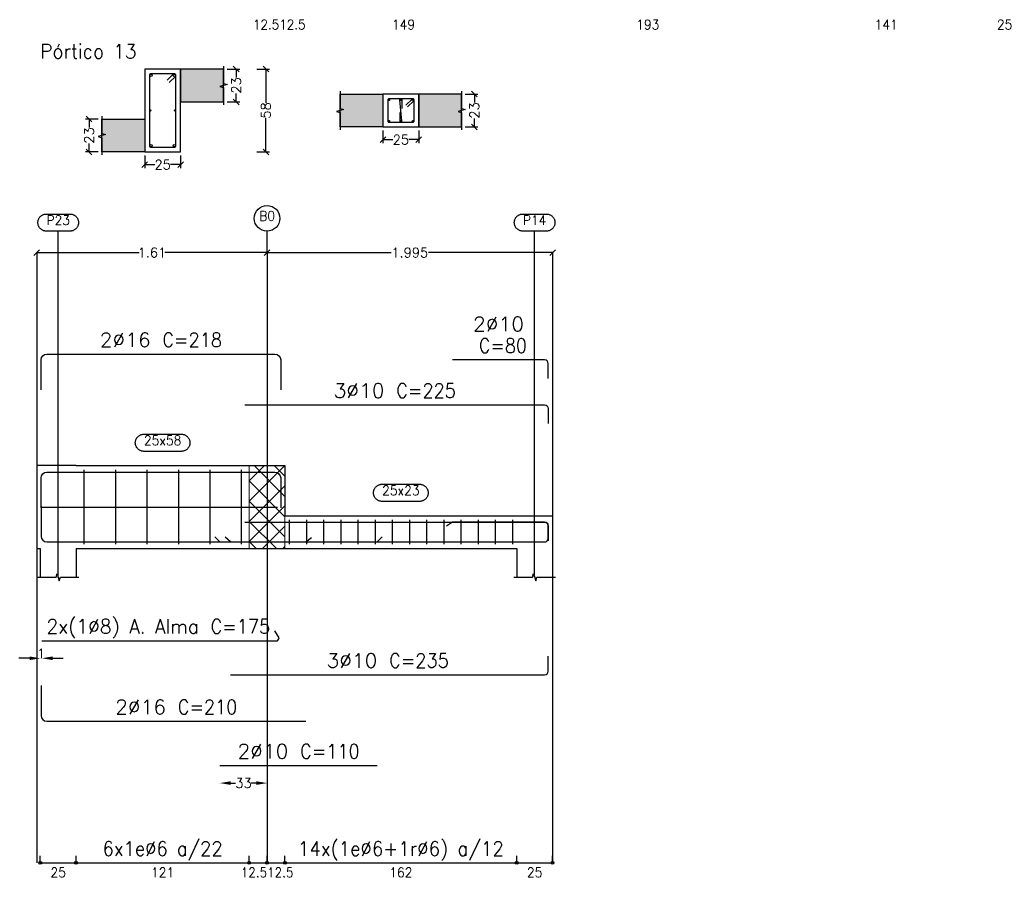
# Model space of a CAD drawing. Header units: millimetres. Extents: x 2071 to 2712, y 1262 to 1380.
# Drawn here: x 2506.96 to 2520.82, y 1295.57 to 1307.57 of the extents above; entities that cross this region are included whole.
import ezdxf
from ezdxf.enums import TextEntityAlignment as Align

# ---------------------------------------------------------------- set-up
doc = ezdxf.new("R2010")
doc.units = ezdxf.units.MM
doc.layers.add('.pormenores', color=8, linetype='Continuous')
for name, color, linetype, lineweight in [('POR_COT_COMPRIMENTO_PROJECTADO', 122, 'Continuous', 0), ('POR_COT_COT_ARM', 3, 'Continuous', 0), ('SEC_COTAS_SEC_DIM_VIGA', 122, 'Continuous', 0)]:
    doc.layers.add(name, color=color, linetype=linetype, lineweight=lineweight)
doc.styles.add('CYPETXT_0.2_romans', font='ROMANS__.TTF', dxfattribs={"height": 0.133333})
doc.styles.add('CYPETXT_romans', font='ROMANS__.TTF', dxfattribs={"height": 0.2})
doc.dimstyles.new('cype_arrow', dxfattribs={"dimtxt": 0.18, "dimasz": 0.15, "dimexe": 0.05, "dimexo": 0.05, "dimgap": 0, "dimtad": 0, "dimdec": 4, "dimzin": 0, "dimdsep": 46, "dimtxsty": 'CYPETXT_0.2_romans', "dimcen": 0.09, "dimadec": 0, "dimazin": 0, "dimtfac": 1, "dimtdec": 4, "dimtofl": 0, "dimtmove": 2, "dimatfit": 3, "dimfxl": 1, "dimtolj": 1, "dimtzin": 0, "dimarcsym": 0})
doc.dimstyles.new('cype_oblique', dxfattribs={"dimtxt": 0.18, "dimasz": 0.18, "dimexe": 0.05, "dimexo": 0.05, "dimgap": 0, "dimtad": 0, "dimdec": 4, "dimzin": 0, "dimdsep": 46, "dimtxsty": 'CYPETXT_0.2_romans', "dimblk": 'OBLIQUE', "dimtsz": 0.04, "dimcen": 0.09, "dimadec": 0, "dimazin": 0, "dimtfac": 1, "dimtdec": 4, "dimtofl": 0, "dimtmove": 2, "dimatfit": 3, "dimfxl": 1, "dimtolj": 1, "dimtzin": 0, "dimarcsym": 0})

# ---------------------------------------------------------------- blocks, each defined once
blk = doc.blocks.new('*D184')
at = {"layer": 'Defpoints', "color": 0, "transparency": 16777216}
for p in [(2508.708, 1305.718), (2509.208, 1305.718), (2509.208, 1305.54)]:
    blk.add_point(p, dxfattribs=at)
at = {"layer": 'SEC_COTAS_SEC_DIM_VIGA', "color": 0, "lineweight": -2, "transparency": 16777216}
for p, q in [((2508.708, 1305.668), (2508.708, 1305.49)), ((2509.208, 1305.668), (2509.208, 1305.49)), ((2508.748, 1305.58), (2508.668, 1305.5)), ((2508.708, 1305.54), (2508.847, 1305.54)), ((2509.208, 1305.54), (2509.068, 1305.54)), ((2509.168, 1305.5), (2509.248, 1305.58))]:
    blk.add_line(p, q, dxfattribs=at)
at = {"layer": 'SEC_COTAS_SEC_DIM_VIGA', "color": 0, "transparency": 16777216, "insert": (2508.958, 1305.54), "char_height": 0.1333, "attachment_point": 5, "style": 'CYPETXT_0.2_romans'}
blk.add_mtext('\\A1;25', dxfattribs=at)
blk = doc.blocks.new('_OBLIQUE')
at = {"color": 0, "linetype": 'ByBlock'}
blk.add_line((-0.5, -0.5), (0.5, 0.5), dxfattribs=at)
blk = doc.blocks.new('*D185')
at = {"layer": 'Defpoints', "color": 0, "transparency": 16777216}
for p in [(2507.93, 1306.178), (2508.108, 1306.178), (2508.108, 1305.718)]:
    blk.add_point(p, dxfattribs=at)
at = {"layer": 'SEC_COTAS_SEC_DIM_VIGA', "color": 0, "lineweight": -2, "transparency": 16777216}
for p, q in [((2508.058, 1306.178), (2507.88, 1306.178)), ((2507.97, 1306.138), (2507.89, 1306.218)), ((2507.93, 1306.178), (2507.93, 1306.058)), ((2507.89, 1305.758), (2507.97, 1305.678)), ((2507.93, 1305.718), (2507.93, 1305.837)), ((2508.058, 1305.718), (2507.88, 1305.718))]:
    blk.add_line(p, q, dxfattribs=at)
at = {"layer": 'SEC_COTAS_SEC_DIM_VIGA', "color": 0, "transparency": 16777216, "insert": (2507.93, 1305.948), "char_height": 0.1333, "attachment_point": 5, "rotation": 90, "style": 'CYPETXT_0.2_romans'}
blk.add_mtext('\\A1;23', dxfattribs=at)
blk = doc.blocks.new('*D186')
at = {"layer": 'Defpoints', "color": 0, "transparency": 16777216}
for p in [(2509.808, 1306.878), (2509.985, 1306.878), (2509.808, 1306.418)]:
    blk.add_point(p, dxfattribs=at)
at = {"layer": 'SEC_COTAS_SEC_DIM_VIGA', "color": 0, "lineweight": -2, "transparency": 16777216}
for p, q in [((2509.858, 1306.878), (2510.035, 1306.878)), ((2510.025, 1306.838), (2509.945, 1306.918)), ((2509.985, 1306.878), (2509.985, 1306.758)), ((2509.945, 1306.458), (2510.025, 1306.378)), ((2509.985, 1306.418), (2509.985, 1306.537)), ((2509.858, 1306.418), (2510.035, 1306.418))]:
    blk.add_line(p, q, dxfattribs=at)
at = {"layer": 'SEC_COTAS_SEC_DIM_VIGA', "color": 0, "transparency": 16777216, "insert": (2509.985, 1306.648), "char_height": 0.1333, "attachment_point": 5, "rotation": 90, "style": 'CYPETXT_0.2_romans'}
blk.add_mtext('\\A1;23', dxfattribs=at)
blk = doc.blocks.new('*D187')
at = {"layer": 'Defpoints', "color": 0, "transparency": 16777216}
for p in [(2510.224, 1306.878), (2510.401, 1306.878), (2510.224, 1305.718)]:
    blk.add_point(p, dxfattribs=at)
at = {"layer": 'SEC_COTAS_SEC_DIM_VIGA', "color": 0, "lineweight": -2, "transparency": 16777216}
for p, q in [((2510.274, 1306.878), (2510.451, 1306.878)), ((2510.441, 1306.838), (2510.361, 1306.918)), ((2510.401, 1306.878), (2510.401, 1306.407)), ((2510.401, 1305.718), (2510.401, 1306.188)), ((2510.361, 1305.758), (2510.441, 1305.678)), ((2510.274, 1305.718), (2510.451, 1305.718))]:
    blk.add_line(p, q, dxfattribs=at)
at = {"layer": 'SEC_COTAS_SEC_DIM_VIGA', "color": 0, "transparency": 16777216, "insert": (2510.401, 1306.298), "char_height": 0.1333, "attachment_point": 5, "rotation": 90, "style": 'CYPETXT_0.2_romans'}
blk.add_mtext('\\A1;58', dxfattribs=at)
blk = doc.blocks.new('*D188')
at = {"layer": 'Defpoints', "color": 0, "transparency": 16777216}
for p in [(2512.038, 1306.068), (2512.538, 1306.068), (2512.538, 1305.89)]:
    blk.add_point(p, dxfattribs=at)
at = {"layer": 'SEC_COTAS_SEC_DIM_VIGA', "color": 0, "lineweight": -2, "transparency": 16777216}
for p, q in [((2512.078, 1305.93), (2511.998, 1305.85)), ((2512.038, 1306.018), (2512.038, 1305.84)), ((2512.038, 1305.89), (2512.177, 1305.89)), ((2512.538, 1305.89), (2512.398, 1305.89)), ((2512.498, 1305.85), (2512.578, 1305.93)), ((2512.538, 1306.018), (2512.538, 1305.84))]:
    blk.add_line(p, q, dxfattribs=at)
at = {"layer": 'SEC_COTAS_SEC_DIM_VIGA', "color": 0, "transparency": 16777216, "insert": (2512.288, 1305.89), "char_height": 0.1333, "attachment_point": 5, "style": 'CYPETXT_0.2_romans'}
blk.add_mtext('\\A1;25', dxfattribs=at)
blk = doc.blocks.new('*D189')
at = {"layer": 'Defpoints', "color": 0, "transparency": 16777216}
for p in [(2513.138, 1306.528), (2513.315, 1306.528), (2513.138, 1306.068)]:
    blk.add_point(p, dxfattribs=at)
at = {"layer": 'SEC_COTAS_SEC_DIM_VIGA', "color": 0, "lineweight": -2, "transparency": 16777216}
for p, q in [((2513.188, 1306.528), (2513.365, 1306.528)), ((2513.355, 1306.488), (2513.275, 1306.568)), ((2513.315, 1306.528), (2513.315, 1306.408)), ((2513.315, 1306.068), (2513.315, 1306.187)), ((2513.188, 1306.068), (2513.365, 1306.068)), ((2513.275, 1306.108), (2513.355, 1306.028))]:
    blk.add_line(p, q, dxfattribs=at)
at = {"layer": 'SEC_COTAS_SEC_DIM_VIGA', "color": 0, "transparency": 16777216, "insert": (2513.315, 1306.298), "char_height": 0.1333, "attachment_point": 5, "rotation": 90, "style": 'CYPETXT_0.2_romans'}
blk.add_mtext('\\A1;23', dxfattribs=at)
blk = doc.blocks.new('*D190')
at = {"layer": 'Defpoints', "color": 0, "transparency": 16777216}
for p in [(2507.198, 1304.31), (2507.198, 1304.31), (2510.418, 1304.31)]:
    blk.add_point(p, dxfattribs=at)
at = {"layer": 'POR_COT_COMPRIMENTO_PROJECTADO', "color": 0, "lineweight": -2, "transparency": 16777216}
for p, q in [((2507.238, 1304.35), (2507.158, 1304.27)), ((2507.198, 1304.31), (2507.198, 1304.31)), ((2507.198, 1304.31), (2508.629, 1304.31)), ((2510.418, 1304.31), (2508.986, 1304.31)), ((2510.378, 1304.27), (2510.458, 1304.35)), ((2510.418, 1304.31), (2510.418, 1304.31))]:
    blk.add_line(p, q, dxfattribs=at)
at = {"layer": 'POR_COT_COMPRIMENTO_PROJECTADO', "color": 0, "transparency": 16777216, "insert": (2508.808, 1304.31), "char_height": 0.1333, "attachment_point": 5, "style": 'CYPETXT_0.2_romans'}
blk.add_mtext('\\A1;1.61', dxfattribs=at)
blk = doc.blocks.new('*D191')
at = {"layer": 'Defpoints', "color": 0, "transparency": 16777216}
for p in [(2510.418, 1304.31), (2510.418, 1304.31), (2514.408, 1304.31)]:
    blk.add_point(p, dxfattribs=at)
at = {"layer": 'POR_COT_COMPRIMENTO_PROJECTADO', "color": 0, "lineweight": -2, "transparency": 16777216}
for p, q in [((2510.458, 1304.35), (2510.378, 1304.27)), ((2510.418, 1304.31), (2510.418, 1304.31)), ((2510.418, 1304.31), (2512.151, 1304.31)), ((2514.408, 1304.31), (2512.674, 1304.31)), ((2514.368, 1304.27), (2514.448, 1304.35)), ((2514.408, 1304.31), (2514.408, 1304.31))]:
    blk.add_line(p, q, dxfattribs=at)
at = {"layer": 'POR_COT_COMPRIMENTO_PROJECTADO', "color": 0, "transparency": 16777216, "insert": (2512.413, 1304.31), "char_height": 0.1333, "attachment_point": 5, "style": 'CYPETXT_0.2_romans'}
blk.add_mtext('\\A1;1.995', dxfattribs=at)
blk = doc.blocks.new('*D192')
at = {"layer": 'Defpoints', "color": 0, "transparency": 16777216}
for p in [(2507.248, 1298.635), (2507.268, 1298.635), (2507.268, 1298.635)]:
    blk.add_point(p, dxfattribs=at)
at = {"layer": 'POR_COT_COT_ARM', "color": 0, "lineweight": -2, "transparency": 16777216}
for p, q in [((2507.098, 1298.635), (2506.948, 1298.635)), ((2507.248, 1298.635), (2507.248, 1298.635)), ((2507.268, 1298.635), (2507.268, 1298.635)), ((2507.418, 1298.635), (2507.568, 1298.635))]:
    blk.add_line(p, q, dxfattribs=at)
at = {"layer": 'POR_COT_COT_ARM', "color": 0, "transparency": 16777216}
for points in [[(2507.098, 1298.61), (2507.098, 1298.66), (2507.248, 1298.635)], [(2507.418, 1298.66), (2507.418, 1298.61), (2507.268, 1298.635)]]:
    blk.add_solid(points, dxfattribs=at)
at = {"layer": 'POR_COT_COT_ARM', "color": 0, "transparency": 16777216, "insert": (2507.258, 1298.701), "char_height": 0.1333, "attachment_point": 5, "style": 'CYPETXT_0.2_romans'}
blk.add_mtext('\\A1;1', dxfattribs=at)
blk = doc.blocks.new('*D193')
at = {"layer": 'Defpoints', "color": 0, "transparency": 16777216}
for p in [(2509.758, 1296.889), (2510.418, 1296.889), (2510.418, 1296.889)]:
    blk.add_point(p, dxfattribs=at)
at = {"layer": 'POR_COT_COT_ARM', "color": 0, "lineweight": -2, "transparency": 16777216}
for p, q in [((2509.758, 1296.889), (2509.758, 1296.889)), ((2509.908, 1296.889), (2509.978, 1296.889)), ((2510.268, 1296.889), (2510.197, 1296.889)), ((2510.418, 1296.889), (2510.418, 1296.889))]:
    blk.add_line(p, q, dxfattribs=at)
at = {"layer": 'POR_COT_COT_ARM', "color": 0, "transparency": 16777216}
for points in [[(2509.908, 1296.914), (2509.908, 1296.864), (2509.758, 1296.889)], [(2510.268, 1296.864), (2510.268, 1296.914), (2510.418, 1296.889)]]:
    blk.add_solid(points, dxfattribs=at)
at = {"layer": 'POR_COT_COT_ARM', "color": 0, "transparency": 16777216, "insert": (2510.088, 1296.889), "char_height": 0.1333, "attachment_point": 5, "style": 'CYPETXT_0.2_romans'}
blk.add_mtext('\\A1;33', dxfattribs=at)

msp = doc.modelspace()

# ---------------------------------------------------------------- hatches: boundary and pattern name
at = {"layer": '.pormenores', "true_color": 0xdad7d3}
for points in [[(2509.80753, 1306.87752), (2509.20753, 1306.87752), (2509.20753, 1306.41752), (2509.80753, 1306.41752)], [(2511.43753, 1306.52752), (2512.03753, 1306.52752), (2512.03753, 1306.06752), (2511.43753, 1306.06752)], [(2513.13753, 1306.52752), (2512.53753, 1306.52752), (2512.53753, 1306.06752), (2513.13753, 1306.06752)], [(2508.10753, 1306.17752), (2508.70753, 1306.17752), (2508.70753, 1305.71752), (2508.10753, 1305.71752)]]:
    msp.add_hatch(color=254, dxfattribs=at).paths.add_polyline_path(points, flags=0)

# ---------------------------------------------------------------- linework, layer by layer
at = {"layer": '.pormenores'}
for p, q in [((2507.49753, 1304.30962), (2507.49753, 1304.60962)), ((2510.41753, 1304.30962), (2510.41753, 1304.60962)), ((2514.15753, 1304.30962), (2514.15753, 1304.60962)), ((2507.19753, 1304.30962), (2507.19753, 1295.7726)), ((2507.49753, 1299.76963), (2507.49753, 1304.30962)), ((2510.41753, 1304.30962), (2510.41753, 1295.7726)), ((2514.15753, 1299.76963), (2514.15753, 1304.30962)), ((2514.40753, 1304.30962), (2514.40753, 1295.7726)), ((2507.74753, 1301.32963), (2510.16753, 1301.32963)), ((2510.16753, 1301.32963), (2510.16753, 1301.32963)), ((2507.85753, 1301.26963), (2507.85753, 1300.22963)), ((2508.29753, 1301.26963), (2508.29753, 1300.22963)), ((2508.73753, 1301.26963), (2508.73753, 1300.22963)), ((2509.17753, 1301.26963), (2509.17753, 1300.22963)), ((2509.61753, 1301.26963), (2509.61753, 1300.22963)), ((2510.05753, 1301.26963), (2510.05753, 1300.22963)), ((2510.66753, 1300.62963), (2513.90753, 1300.62963)), ((2510.66753, 1300.62963), (2510.66753, 1300.62963)), ((2510.72753, 1300.56963), (2510.72753, 1300.22963)), ((2510.96753, 1300.56963), (2510.96753, 1300.22963)), ((2511.20753, 1300.56963), (2511.20753, 1300.22963)), ((2511.44753, 1300.56963), (2511.44753, 1300.22963)), ((2511.68753, 1300.56963), (2511.68753, 1300.22963)), ((2511.92753, 1300.56963), (2511.92753, 1300.22963)), ((2512.16753, 1300.56963), (2512.16753, 1300.22963)), ((2512.40753, 1300.56963), (2512.40753, 1300.22963)), ((2512.64753, 1300.56963), (2512.64753, 1300.22963)), ((2512.88753, 1300.56963), (2512.88753, 1300.22963)), ((2513.00753, 1300.53763), (2512.92465, 1300.48168)), ((2513.12753, 1300.56963), (2513.12753, 1300.22963)), ((2513.36753, 1300.56963), (2513.36753, 1300.22963)), ((2513.60753, 1300.56963), (2513.60753, 1300.22963)), ((2513.84753, 1300.56963), (2513.84753, 1300.22963)), ((2509.75768, 1300.26163), (2509.68697, 1300.33234)), ((2509.90753, 1300.26163), (2509.83281, 1300.32808)), ((2510.95753, 1300.26163), (2511.03708, 1300.32223)), ((2511.95768, 1300.26163), (2512.02839, 1300.33234)), ((2507.24753, 1300.16963), (2507.24753, 1299.76963)), ((2507.74753, 1300.16963), (2510.16753, 1300.16963)), ((2507.74753, 1300.16963), (2507.74753, 1299.76963)), ((2510.16753, 1300.16963), (2510.16753, 1300.16963)), ((2510.66753, 1300.16963), (2513.90753, 1300.16963)), ((2510.66753, 1300.16963), (2510.66753, 1300.16963)), ((2513.90753, 1300.16963), (2513.90753, 1299.76963)), ((2514.40753, 1300.16963), (2514.40753, 1299.76963)), ((2507.24753, 1295.7726), (2507.24753, 1295.8726)), ((2507.74753, 1295.7726), (2507.74753, 1295.8726)), ((2510.16753, 1295.7726), (2510.16753, 1295.8726)), ((2510.41753, 1295.7726), (2510.41753, 1295.8726)), ((2510.66753, 1295.7726), (2510.66753, 1295.8726)), ((2513.90753, 1295.7726), (2513.90753, 1295.8726))]:
    msp.add_line(p, q, dxfattribs=at)
at = {"layer": '.pormenores', "lineweight": 0}
for p, q in [((2510.16753, 1300.83206), (2510.66509, 1301.32963)), ((2510.16753, 1301.11491), (2510.38225, 1301.32963)), ((2510.66753, 1300.89775), (2510.23566, 1301.32963)), ((2510.66753, 1301.18059), (2510.5185, 1301.32963)), ((2510.66753, 1300.61491), (2510.16753, 1301.11491)), ((2510.16753, 1300.54922), (2510.66753, 1301.04922)), ((2510.66753, 1300.33206), (2510.16753, 1300.83206)), ((2510.16753, 1300.26638), (2510.66753, 1300.76638)), ((2510.54713, 1300.16963), (2510.16753, 1300.54922)), ((2510.35362, 1300.16963), (2510.66753, 1300.48354)), ((2510.26429, 1300.16963), (2510.16753, 1300.26638)), ((2510.63646, 1300.16963), (2510.66753, 1300.20069))]:
    msp.add_line(p, q, dxfattribs=at)
at = {"layer": '.pormenores'}
for points in [[(2509.20753, 1306.87752), (2508.70753, 1306.87752), (2508.70753, 1305.71752), (2509.20753, 1305.71752), (2509.20753, 1306.87752)], [(2512.53753, 1306.52752), (2512.03753, 1306.52752), (2512.03753, 1306.06752), (2512.53753, 1306.06752), (2512.53753, 1306.52752)], [(2507.66153, 1304.84962), (2507.66955, 1304.84936), (2507.67753, 1304.84855), (2507.68543, 1304.84722), (2507.69324, 1304.84536), (2507.7009, 1304.84298), (2507.70838, 1304.8401), (2507.71565, 1304.83673), (2507.72269, 1304.83287), (2507.72945, 1304.82856), (2507.7359, 1304.8238), (2507.74203, 1304.81862), (2507.74779, 1304.81305), (2507.75317, 1304.8071), (2507.75814, 1304.80081), (2507.76268, 1304.79419), (2507.76677, 1304.78729), (2507.77038, 1304.78014), (2507.77351, 1304.77275), (2507.77614, 1304.76518), (2507.77826, 1304.75744), (2507.77986, 1304.74958), (2507.78093, 1304.74164), (2507.78147, 1304.73363), (2507.78147, 1304.72561), (2507.78093, 1304.71761), (2507.77986, 1304.70966), (2507.77826, 1304.70181), (2507.77614, 1304.69407), (2507.77351, 1304.6865), (2507.77038, 1304.67911), (2507.76677, 1304.67195), (2507.76268, 1304.66505), (2507.75814, 1304.65844), (2507.75317, 1304.65215), (2507.74779, 1304.6462), (2507.74203, 1304.64063), (2507.7359, 1304.63545), (2507.72945, 1304.63069), (2507.72269, 1304.62638), (2507.71565, 1304.62252), (2507.70838, 1304.61915), (2507.7009, 1304.61626), (2507.69324, 1304.61389), (2507.68543, 1304.61203), (2507.67753, 1304.61069), (2507.66955, 1304.60989), (2507.66153, 1304.60962), (2507.33353, 1304.60962), (2507.32552, 1304.60989), (2507.31754, 1304.61069), (2507.30963, 1304.61203), (2507.30183, 1304.61389), (2507.29417, 1304.61626), (2507.28669, 1304.61915), (2507.27941, 1304.62252), (2507.27238, 1304.62638), (2507.26562, 1304.63069), (2507.25916, 1304.63545), (2507.25304, 1304.64063), (2507.24727, 1304.6462), (2507.24189, 1304.65215), (2507.23692, 1304.65844), (2507.23239, 1304.66505), (2507.2283, 1304.67195), (2507.22468, 1304.67911), (2507.22155, 1304.6865), (2507.21892, 1304.69407), (2507.2168, 1304.70181), (2507.2152, 1304.70966), (2507.21414, 1304.71761), (2507.2136, 1304.72561), (2507.2136, 1304.73363), (2507.21414, 1304.74164), (2507.2152, 1304.74958), (2507.2168, 1304.75744), (2507.21892, 1304.76518), (2507.22155, 1304.77275), (2507.22468, 1304.78014), (2507.2283, 1304.78729), (2507.23239, 1304.79419), (2507.23692, 1304.80081), (2507.24189, 1304.8071), (2507.24727, 1304.81305), (2507.25304, 1304.81862), (2507.25916, 1304.8238), (2507.26562, 1304.82856), (2507.27238, 1304.83287), (2507.27941, 1304.83673), (2507.28669, 1304.8401), (2507.29417, 1304.84298), (2507.30183, 1304.84536), (2507.30963, 1304.84722), (2507.31754, 1304.84855), (2507.32552, 1304.84936), (2507.33353, 1304.84962), (2507.66153, 1304.84962)], [(2514.32153, 1304.84962), (2514.32955, 1304.84936), (2514.33753, 1304.84855), (2514.34543, 1304.84722), (2514.35324, 1304.84536), (2514.3609, 1304.84298), (2514.36838, 1304.8401), (2514.37565, 1304.83673), (2514.38269, 1304.83287), (2514.38945, 1304.82856), (2514.3959, 1304.8238), (2514.40203, 1304.81862), (2514.40779, 1304.81305), (2514.41317, 1304.8071), (2514.41814, 1304.80081), (2514.42268, 1304.79419), (2514.42677, 1304.78729), (2514.43038, 1304.78014), (2514.43351, 1304.77275), (2514.43614, 1304.76518), (2514.43826, 1304.75744), (2514.43986, 1304.74958), (2514.44093, 1304.74164), (2514.44147, 1304.73363), (2514.44147, 1304.72561), (2514.44093, 1304.71761), (2514.43986, 1304.70966), (2514.43826, 1304.70181), (2514.43614, 1304.69407), (2514.43351, 1304.6865), (2514.43038, 1304.67911), (2514.42677, 1304.67195), (2514.42268, 1304.66505), (2514.41814, 1304.65844), (2514.41317, 1304.65215), (2514.40779, 1304.6462), (2514.40203, 1304.64063), (2514.3959, 1304.63545), (2514.38945, 1304.63069), (2514.38269, 1304.62638), (2514.37565, 1304.62252), (2514.36838, 1304.61915), (2514.3609, 1304.61626), (2514.35324, 1304.61389), (2514.34543, 1304.61203), (2514.33753, 1304.61069), (2514.32955, 1304.60989), (2514.32153, 1304.60962), (2513.99353, 1304.60962), (2513.98552, 1304.60989), (2513.97754, 1304.61069), (2513.96963, 1304.61203), (2513.96183, 1304.61389), (2513.95417, 1304.61626), (2513.94669, 1304.61915), (2513.93941, 1304.62252), (2513.93238, 1304.62638), (2513.92562, 1304.63069), (2513.91916, 1304.63545), (2513.91304, 1304.64063), (2513.90727, 1304.6462), (2513.90189, 1304.65215), (2513.89692, 1304.65844), (2513.89239, 1304.66505), (2513.8883, 1304.67195), (2513.88468, 1304.67911), (2513.88155, 1304.6865), (2513.87892, 1304.69407), (2513.8768, 1304.70181), (2513.8752, 1304.70966), (2513.87414, 1304.71761), (2513.8736, 1304.72561), (2513.8736, 1304.73363), (2513.87414, 1304.74164), (2513.8752, 1304.74958), (2513.8768, 1304.75744), (2513.87892, 1304.76518), (2513.88155, 1304.77275), (2513.88468, 1304.78014), (2513.8883, 1304.78729), (2513.89239, 1304.79419), (2513.89692, 1304.80081), (2513.90189, 1304.8071), (2513.90727, 1304.81305), (2513.91304, 1304.81862), (2513.91916, 1304.8238), (2513.92562, 1304.82856), (2513.93238, 1304.83287), (2513.93941, 1304.83673), (2513.94669, 1304.8401), (2513.95417, 1304.84298), (2513.96183, 1304.84536), (2513.96963, 1304.84722), (2513.97754, 1304.84855), (2513.98552, 1304.84936), (2513.99353, 1304.84962), (2514.32153, 1304.84962)], [(2509.21953, 1301.76963), (2509.22755, 1301.76936), (2509.23553, 1301.76856), (2509.24343, 1301.76722), (2509.25124, 1301.76536), (2509.2589, 1301.76299), (2509.26638, 1301.7601), (2509.27365, 1301.75673), (2509.28069, 1301.75287), (2509.28745, 1301.74856), (2509.2939, 1301.7438), (2509.30003, 1301.73862), (2509.30579, 1301.73305), (2509.31117, 1301.7271), (2509.31614, 1301.72081), (2509.32068, 1301.7142), (2509.32477, 1301.7073), (2509.32838, 1301.70014), (2509.33151, 1301.69275), (2509.33414, 1301.68518), (2509.33626, 1301.67744), (2509.33786, 1301.66959), (2509.33893, 1301.66164), (2509.33947, 1301.65364), (2509.33947, 1301.64562), (2509.33893, 1301.63761), (2509.33786, 1301.62967), (2509.33626, 1301.62181), (2509.33414, 1301.61407), (2509.33151, 1301.6065), (2509.32838, 1301.59911), (2509.32477, 1301.59196), (2509.32068, 1301.58506), (2509.31614, 1301.57844), (2509.31117, 1301.57215), (2509.30579, 1301.5662), (2509.30003, 1301.56063), (2509.2939, 1301.55545), (2509.28745, 1301.55069), (2509.28069, 1301.54638), (2509.27365, 1301.54252), (2509.26638, 1301.53915), (2509.2589, 1301.53627), (2509.25124, 1301.53389), (2509.24343, 1301.53203), (2509.23553, 1301.5307), (2509.22755, 1301.52989), (2509.21953, 1301.52963), (2508.69553, 1301.52963), (2508.68752, 1301.52989), (2508.67954, 1301.5307), (2508.67163, 1301.53203), (2508.66383, 1301.53389), (2508.65617, 1301.53627), (2508.64869, 1301.53915), (2508.64141, 1301.54252), (2508.63438, 1301.54638), (2508.62762, 1301.55069), (2508.62116, 1301.55545), (2508.61504, 1301.56063), (2508.60927, 1301.5662), (2508.60389, 1301.57215), (2508.59892, 1301.57844), (2508.59439, 1301.58506), (2508.5903, 1301.59196), (2508.58668, 1301.59911), (2508.58355, 1301.6065), (2508.58092, 1301.61407), (2508.5788, 1301.62181), (2508.5772, 1301.62967), (2508.57614, 1301.63761), (2508.5756, 1301.64562), (2508.5756, 1301.65364), (2508.57614, 1301.66164), (2508.5772, 1301.66959), (2508.5788, 1301.67744), (2508.58092, 1301.68518), (2508.58355, 1301.69275), (2508.58668, 1301.70014), (2508.5903, 1301.7073), (2508.59439, 1301.7142), (2508.59892, 1301.72081), (2508.60389, 1301.7271), (2508.60927, 1301.73305), (2508.61504, 1301.73862), (2508.62116, 1301.7438), (2508.62762, 1301.74856), (2508.63438, 1301.75287), (2508.64141, 1301.75673), (2508.64869, 1301.7601), (2508.65617, 1301.76299), (2508.66383, 1301.76536), (2508.67163, 1301.76722), (2508.67954, 1301.76856), (2508.68752, 1301.76936), (2508.69553, 1301.76963), (2509.21953, 1301.76963)], [(2512.54953, 1301.06963), (2512.55755, 1301.06936), (2512.56553, 1301.06856), (2512.57343, 1301.06722), (2512.58124, 1301.06536), (2512.5889, 1301.06299), (2512.59638, 1301.0601), (2512.60365, 1301.05673), (2512.61069, 1301.05287), (2512.61745, 1301.04856), (2512.6239, 1301.0438), (2512.63003, 1301.03862), (2512.63579, 1301.03305), (2512.64117, 1301.0271), (2512.64614, 1301.02081), (2512.65068, 1301.0142), (2512.65477, 1301.0073), (2512.65838, 1301.00014), (2512.66151, 1300.99275), (2512.66414, 1300.98518), (2512.66626, 1300.97744), (2512.66786, 1300.96959), (2512.66893, 1300.96164), (2512.66947, 1300.95364), (2512.66947, 1300.94562), (2512.66893, 1300.93761), (2512.66786, 1300.92967), (2512.66626, 1300.92181), (2512.66414, 1300.91407), (2512.66151, 1300.9065), (2512.65838, 1300.89911), (2512.65477, 1300.89196), (2512.65068, 1300.88506), (2512.64614, 1300.87844), (2512.64117, 1300.87215), (2512.63579, 1300.8662), (2512.63003, 1300.86063), (2512.6239, 1300.85545), (2512.61745, 1300.85069), (2512.61069, 1300.84638), (2512.60365, 1300.84252), (2512.59638, 1300.83915), (2512.5889, 1300.83627), (2512.58124, 1300.83389), (2512.57343, 1300.83203), (2512.56553, 1300.8307), (2512.55755, 1300.82989), (2512.54953, 1300.82963), (2512.02553, 1300.82963), (2512.01752, 1300.82989), (2512.00954, 1300.8307), (2512.00163, 1300.83203), (2511.99383, 1300.83389), (2511.98617, 1300.83627), (2511.97869, 1300.83915), (2511.97141, 1300.84252), (2511.96438, 1300.84638), (2511.95762, 1300.85069), (2511.95116, 1300.85545), (2511.94504, 1300.86063), (2511.93927, 1300.8662), (2511.93389, 1300.87215), (2511.92892, 1300.87844), (2511.92439, 1300.88506), (2511.9203, 1300.89196), (2511.91668, 1300.89911), (2511.91355, 1300.9065), (2511.91092, 1300.91407), (2511.9088, 1300.92181), (2511.9072, 1300.92967), (2511.90614, 1300.93761), (2511.9056, 1300.94562), (2511.9056, 1300.95364), (2511.90614, 1300.96164), (2511.9072, 1300.96959), (2511.9088, 1300.97744), (2511.91092, 1300.98518), (2511.91355, 1300.99275), (2511.91668, 1301.00014), (2511.9203, 1301.0073), (2511.92439, 1301.0142), (2511.92892, 1301.02081), (2511.93389, 1301.0271), (2511.93927, 1301.03305), (2511.94504, 1301.03862), (2511.95116, 1301.0438), (2511.95762, 1301.04856), (2511.96438, 1301.05287), (2511.97141, 1301.05673), (2511.97869, 1301.0601), (2511.98617, 1301.06299), (2511.99383, 1301.06536), (2512.00163, 1301.06722), (2512.00954, 1301.06856), (2512.01752, 1301.06936), (2512.02553, 1301.06963), (2512.54953, 1301.06963)]]:
    msp.add_lwpolyline(points, close=True, dxfattribs=at)
at = {"layer": '.pormenores', "color": 254, "true_color": 0xdad7d3}
for points in [[(2509.80753, 1306.87752), (2509.20753, 1306.87752), (2509.20753, 1306.41752), (2509.80753, 1306.41752)], [(2511.43753, 1306.52752), (2512.03753, 1306.52752), (2512.03753, 1306.06752), (2511.43753, 1306.06752)], [(2513.13753, 1306.52752), (2512.53753, 1306.52752), (2512.53753, 1306.06752), (2513.13753, 1306.06752)], [(2508.10753, 1306.17752), (2508.70753, 1306.17752), (2508.70753, 1305.71752), (2508.10753, 1305.71752)]]:
    msp.add_lwpolyline(points, close=True, dxfattribs=at)
at = {"layer": '.pormenores'}
for points in [[(2509.80753, 1306.87752), (2509.20753, 1306.87752), (2509.20753, 1306.41752), (2509.80753, 1306.41752)], [(2509.80753, 1306.91752), (2509.80753, 1306.67752), (2509.85753, 1306.66252), (2509.75753, 1306.63252), (2509.80753, 1306.61752), (2509.80753, 1306.37752)], [(2509.05024, 1306.68911), (2509.13509, 1306.77397), (2509.13782, 1306.7773), (2509.13986, 1306.7811), (2509.14111, 1306.78523), (2509.14153, 1306.78952), (2509.14111, 1306.79381), (2509.13986, 1306.79794), (2509.13782, 1306.80175), (2509.13509, 1306.80508), (2509.13175, 1306.80782), (2509.12795, 1306.80985), (2509.12382, 1306.8111), (2509.11953, 1306.81152), (2508.79553, 1306.81152), (2508.78711, 1306.80985), (2508.77998, 1306.80508), (2508.77521, 1306.79794), (2508.77353, 1306.78952), (2508.77353, 1305.80552), (2508.77521, 1305.7971), (2508.77998, 1305.78997), (2508.78711, 1305.7852), (2508.79553, 1305.78352), (2509.11953, 1305.78352), (2509.12795, 1305.7852), (2509.13509, 1305.78997), (2509.13986, 1305.7971), (2509.14153, 1305.80552), (2509.14153, 1306.78952), (2509.14111, 1306.79381), (2509.13986, 1306.79794), (2509.13782, 1306.80175), (2509.13509, 1306.80508), (2509.13175, 1306.80782), (2509.12795, 1306.80985), (2509.12382, 1306.8111), (2509.11953, 1306.81152), (2509.11609, 1306.81125), (2509.11273, 1306.81045), (2509.10954, 1306.80912), (2509.1066, 1306.80732), (2509.10398, 1306.80508), (2509.01912, 1306.72023)], [(2511.43753, 1306.56752), (2511.43753, 1306.32752), (2511.48753, 1306.31252), (2511.38753, 1306.28252), (2511.43753, 1306.26752), (2511.43753, 1306.02752)], [(2511.43753, 1306.52752), (2512.03753, 1306.52752), (2512.03753, 1306.06752), (2511.43753, 1306.06752)], [(2512.38199, 1306.34936), (2512.46685, 1306.43421), (2512.46884, 1306.43663), (2512.47031, 1306.4394), (2512.47122, 1306.4424), (2512.47153, 1306.44552), (2512.47122, 1306.44864), (2512.47031, 1306.45165), (2512.46884, 1306.45441), (2512.46685, 1306.45684), (2512.46442, 1306.45883), (2512.46166, 1306.4603), (2512.45865, 1306.46122), (2512.45553, 1306.46152), (2512.11953, 1306.46152), (2512.11341, 1306.4603), (2512.10822, 1306.45684), (2512.10475, 1306.45165), (2512.10353, 1306.44552), (2512.10353, 1306.14952), (2512.10475, 1306.1434), (2512.10822, 1306.13821), (2512.11341, 1306.13474), (2512.11953, 1306.13352), (2512.45553, 1306.13352), (2512.46166, 1306.13474), (2512.46685, 1306.13821), (2512.47031, 1306.1434), (2512.47153, 1306.14952), (2512.47153, 1306.44552), (2512.47122, 1306.44864), (2512.47031, 1306.45165), (2512.46884, 1306.45441), (2512.46685, 1306.45684), (2512.46442, 1306.45883), (2512.46166, 1306.4603), (2512.45865, 1306.46122), (2512.45553, 1306.46152), (2512.45241, 1306.46122), (2512.44941, 1306.4603), (2512.44664, 1306.45883), (2512.44422, 1306.45684), (2512.35937, 1306.37198)], [(2512.27153, 1306.26952), (2512.27153, 1306.14952), (2512.27193, 1306.14596), (2512.27312, 1306.14258), (2512.27502, 1306.13955), (2512.27756, 1306.13701), (2512.28059, 1306.13511), (2512.28397, 1306.13392), (2512.28753, 1306.13352), (2512.29109, 1306.13392), (2512.29447, 1306.13511), (2512.29751, 1306.13701), (2512.30004, 1306.13955), (2512.30195, 1306.14258), (2512.30313, 1306.14596), (2512.30353, 1306.14952), (2512.27153, 1306.44552), (2512.27193, 1306.44908), (2512.27312, 1306.45246), (2512.27502, 1306.4555), (2512.27756, 1306.45803), (2512.28059, 1306.45994), (2512.28397, 1306.46112), (2512.28753, 1306.46152), (2512.29109, 1306.46112), (2512.29447, 1306.45994), (2512.29751, 1306.45803), (2512.30004, 1306.4555), (2512.30195, 1306.45246), (2512.30313, 1306.44908), (2512.30353, 1306.44552), (2512.30353, 1306.32552)], [(2513.13753, 1306.52752), (2512.53753, 1306.52752), (2512.53753, 1306.06752), (2513.13753, 1306.06752)], [(2513.13753, 1306.56752), (2513.13753, 1306.32752), (2513.18753, 1306.31252), (2513.08753, 1306.28252), (2513.13753, 1306.26752), (2513.13753, 1306.02752)], [(2508.10753, 1306.21752), (2508.10753, 1305.97752), (2508.15753, 1305.96252), (2508.05753, 1305.93252), (2508.10753, 1305.91752), (2508.10753, 1305.67752)], [(2508.10753, 1306.17752), (2508.70753, 1306.17752), (2508.70753, 1305.71752), (2508.10753, 1305.71752)], [(2507.25753, 1302.38963), (2507.25753, 1302.80963), (2507.26362, 1302.84024), (2507.28096, 1302.86619), (2507.30692, 1302.88354), (2507.33753, 1302.88963), (2510.52753, 1302.88963), (2510.55815, 1302.88354), (2510.5841, 1302.86619), (2510.60144, 1302.84024), (2510.60753, 1302.80963), (2510.60753, 1302.38963)], [(2514.34753, 1302.54962), (2514.34753, 1302.75962), (2514.34373, 1302.77876), (2514.33289, 1302.79498), (2514.31667, 1302.80582), (2514.29753, 1302.80962), (2513.00753, 1302.80962)], [(2510.10753, 1302.18012), (2514.29753, 1302.18012), (2514.31667, 1302.17631), (2514.33289, 1302.16547), (2514.34373, 1302.14925), (2514.34753, 1302.13012), (2514.34753, 1301.92012)], [(2507.74753, 1301.32963), (2507.24753, 1301.32963), (2507.19753, 1301.32963), (2507.19753, 1300.16963), (2507.24753, 1300.16963)], [(2510.16753, 1301.32963), (2510.66753, 1301.32963), (2510.66753, 1300.62963)], [(2507.25753, 1300.73763), (2507.25753, 1301.15763), (2507.26362, 1301.18824), (2507.28096, 1301.21419), (2507.30692, 1301.23154), (2507.33753, 1301.23763), (2510.52753, 1301.23763), (2510.55815, 1301.23154), (2510.5841, 1301.21419), (2510.60144, 1301.18824), (2510.60753, 1301.15763), (2510.60753, 1300.73763)], [(2507.25753, 1300.76163), (2507.25753, 1300.34163), (2507.26362, 1300.31101), (2507.28096, 1300.28506), (2507.30692, 1300.26772), (2507.33753, 1300.26163), (2510.95753, 1300.26163)], [(2507.26753, 1300.74963), (2510.56134, 1300.74963)], [(2513.90753, 1300.62963), (2514.40753, 1300.62963), (2514.40753, 1300.16963)], [(2509.90753, 1300.26163), (2514.29753, 1300.26163), (2514.31667, 1300.26543), (2514.33289, 1300.27627), (2514.34373, 1300.29249), (2514.34753, 1300.31163), (2514.34753, 1300.52163)], [(2510.10753, 1300.53763), (2514.29753, 1300.53763), (2514.31667, 1300.53382), (2514.33289, 1300.52298), (2514.34373, 1300.50676), (2514.34753, 1300.48763), (2514.34753, 1300.27763)], [(2514.34753, 1300.27763), (2514.34753, 1300.48763), (2514.34373, 1300.50676), (2514.33289, 1300.52298), (2514.31667, 1300.53382), (2514.29753, 1300.53763), (2513.00753, 1300.53763)], [(2509.75768, 1300.26163), (2511.95768, 1300.26163)], [(2510.16753, 1300.16963), (2510.66753, 1300.16963)], [(2507.20753, 1299.76963), (2507.46753, 1299.76963), (2507.48253, 1299.81963), (2507.51253, 1299.71963), (2507.52753, 1299.76963), (2507.78753, 1299.76963)], [(2513.86753, 1299.76963), (2514.12753, 1299.76963), (2514.14253, 1299.81963), (2514.17253, 1299.71963), (2514.18753, 1299.76963), (2514.44753, 1299.76963)], [(2507.26753, 1298.88054), (2510.56134, 1298.88054), (2510.57363, 1298.89085), (2510.58165, 1298.90474), (2510.58444, 1298.92054), (2510.52753, 1299.0191)], [(2509.90753, 1298.40345), (2514.29753, 1298.40345), (2514.31667, 1298.40726), (2514.33289, 1298.4181), (2514.34373, 1298.43432), (2514.34753, 1298.45345), (2514.34753, 1298.66345)], [(2507.25753, 1298.25454), (2507.25753, 1297.83454), (2507.26362, 1297.80393), (2507.28096, 1297.77797), (2507.30692, 1297.76063), (2507.33753, 1297.75454), (2510.95753, 1297.75454)], [(2509.75768, 1297.13454), (2511.95768, 1297.13454)], [(2507.24753, 1295.7726), (2507.74753, 1295.7726), (2507.74753, 1295.8726)], [(2507.74753, 1295.7726), (2510.16753, 1295.7726), (2510.16753, 1295.8726)], [(2510.16753, 1295.7726), (2510.41753, 1295.7726), (2510.41753, 1295.8726)], [(2510.41753, 1295.7726), (2510.66753, 1295.7726), (2510.66753, 1295.8726)], [(2510.66753, 1295.7726), (2513.90753, 1295.7726), (2513.90753, 1295.8726)], [(2513.90753, 1295.7726), (2514.40753, 1295.7726), (2514.40753, 1295.8726)]]:
    msp.add_lwpolyline(points, dxfattribs=at)
at = {"layer": '.pormenores', "lineweight": 0}
msp.add_lwpolyline([(2510.16753, 1301.32963), (2510.16753, 1300.16963), (2510.66753, 1300.16963), (2510.66753, 1301.32963), (2510.16753, 1301.32963)], close=True, dxfattribs=at)
at = {"layer": '.pormenores'}
for centre, radius in [((2508.79553, 1306.78952), 0.016), ((2509.11953, 1306.78952), 0.016), ((2512.11953, 1306.44552), 0.01), ((2512.28753, 1306.44552), 0.01), ((2512.45553, 1306.44552), 0.01), ((2508.78753, 1306.29752), 0.008), ((2509.12753, 1306.29752), 0.008), ((2512.11953, 1306.14952), 0.01), ((2512.28753, 1306.14952), 0.01), ((2512.45553, 1306.14952), 0.01), ((2508.79553, 1305.80552), 0.016), ((2509.11953, 1305.80552), 0.016), ((2510.41753, 1304.78891), 0.17928), ((2507.24753, 1295.7726), 0.02), ((2507.74753, 1295.7726), 0.02), ((2507.74753, 1295.7726), 0.02), ((2510.16753, 1295.7726), 0.02), ((2510.16753, 1295.7726), 0.02), ((2510.41753, 1295.7726), 0.02), ((2510.41753, 1295.7726), 0.02), ((2510.66753, 1295.7726), 0.02), ((2510.66753, 1295.7726), 0.02), ((2513.90753, 1295.7726), 0.02), ((2513.90753, 1295.7726), 0.02), ((2514.40753, 1295.7726), 0.02)]:
    msp.add_circle(centre, radius, dxfattribs=at)

# ---------------------------------------------------------------- texts
at = {"layer": '.pormenores', "style": 'CYPETXT_romans'}
for s, height, width, p, p2 in [('12.5', 0.133333, 0.815991, (2510.21971, 1307.43281), (2510.58771, 1307.43281)), ('12.5', 0.133333, 0.815991, (2510.58771, 1307.43281), (2510.95571, 1307.43281)), ('149', 0.133333, 0.840941, (2512.16247, 1307.43281), (2512.48647, 1307.43281)), ('193', 0.133333, 0.840941, (2515.57723, 1307.43281), (2515.90123, 1307.43281)), ('141', 0.133333, 0.840941, (2518.91047, 1307.43281), (2519.23447, 1307.43281)), ('25', 0.133333, 0.840941, (2520.61971, 1307.43281), (2520.83571, 1307.43281)), ('Pórtico 13', 0.2, 0.812701, (2507.24753, 1307.02552), (2508.59153, 1307.02552)), ('P23', 0.133333, 0.837611, (2507.33353, 1304.69629), (2507.66153, 1304.69629)), ('B0', 0.133333, 0.770018, (2510.30653, 1304.75557), (2510.52853, 1304.75557)), ('P14', 0.133333, 0.837611, (2513.99353, 1304.69629), (2514.32153, 1304.69629)), ('2%%c10', 0.2, 0.945763, (2513.29703, 1303.20962), (2514.00803, 1303.20962)), ('2%%c16', 0.2, 0.945763, (2508.07853, 1302.98963), (2508.78953, 1302.98963)), (' C=218', 0.2, 0.754144, (2508.82953, 1302.98963), (2509.78653, 1302.98963)), (' C=80', 0.2, 0.738609, (2513.25503, 1302.90962), (2514.05003, 1302.90962)), ('3%%c10', 0.2, 0.945763, (2511.34853, 1302.28012), (2512.05953, 1302.28012)), (' C=225', 0.2, 0.754144, (2512.09953, 1302.28012), (2513.05653, 1302.28012)), ('25x58', 0.133333, 0.840683, (2508.69553, 1301.61629), (2509.21953, 1301.61629)), ('25x23', 0.133333, 0.840683, (2512.02553, 1300.91629), (2512.54953, 1300.91629)), ('2x(1%%c8) A. Alma', 0.2, 0.822807, (2507.33403, 1298.98054), (2509.46403, 1298.98054)), (' C=175', 0.2, 0.754144, (2509.50403, 1298.98054), (2510.46103, 1298.98054)), ('3%%c10', 0.2, 0.945763, (2511.24853, 1298.50345), (2511.95953, 1298.50345)), (' C=235', 0.2, 0.754144, (2511.99953, 1298.50345), (2512.95653, 1298.50345)), ('2%%c16', 0.2, 0.945763, (2508.29353, 1297.85454), (2509.00453, 1297.85454)), (' C=210', 0.2, 0.754144, (2509.04453, 1297.85454), (2510.00153, 1297.85454)), ('2%%c10', 0.2, 0.945763, (2510.00368, 1297.23454), (2510.71468, 1297.23454)), (' C=110', 0.2, 0.754144, (2510.75468, 1297.23454), (2511.71168, 1297.23454)), ('6x1e%%c6 a/22', 0.2, 0.810704, (2508.11753, 1295.8726), (2509.79753, 1295.8726)), ('14x(1e%%c6+1r%%c6) a/12', 0.2, 0.829428, (2510.84753, 1295.8726), (2513.72753, 1295.8726)), ('25', 0.133333, 0.840941, (2507.38953, 1295.5726), (2507.60553, 1295.5726)), ('121', 0.133333, 0.840941, (2508.79553, 1295.5726), (2509.11953, 1295.5726)), ('12.5', 0.133333, 0.815991, (2510.04953, 1295.5726), (2510.41753, 1295.5726)), ('12.5', 0.133333, 0.815991, (2510.41753, 1295.5726), (2510.78553, 1295.5726)), ('162', 0.133333, 0.840941, (2512.12553, 1295.5726), (2512.44953, 1295.5726)), ('25', 0.133333, 0.840941, (2514.04953, 1295.5726), (2514.26553, 1295.5726))]:
    msp.add_text(s, height=height, dxfattribs=dict(at, width=width)).set_placement(p, p2, align=Align.FIT)

# ---------------------------------------------------------------- dimensions: what is measured, and where the dimension line sits
at = {"layer": '.pormenores'}
for p1, p2, distance, text, picture, middle in [((2509.80753, 1306.41752), (2509.80753, 1306.87752), -0.17733, '23', '*D186', (2509.98487, 1306.64752)), ((2510.22353, 1305.71752), (2510.22353, 1306.87752), -0.17733, '58', '*D187', (2510.40087, 1306.29752)), ((2513.13753, 1306.06752), (2513.13753, 1306.52752), -0.17733, '23', '*D189', (2513.31487, 1306.29752)), ((2508.10753, 1305.71752), (2508.10753, 1306.17752), 0.17733, '23', '*D185', (2507.9302, 1305.94752)), ((2512.03753, 1306.06752), (2512.53753, 1306.06752), -0.17733, '25', '*D188', (2512.28753, 1305.89019)), ((2508.70753, 1305.71752), (2509.20753, 1305.71752), -0.17733, '25', '*D184', (2508.95753, 1305.54019))]:
    dim = msp.add_aligned_dim(p1=p1, p2=p2, distance=distance, text=text, dimstyle='cype_oblique', dxfattribs=at)
    dim.commit()
    dim.dimension.update_dxf_attribs({"geometry": picture, "text_midpoint": middle})
for p1, p2, text, dimstyle, picture, middle in [((2510.41753, 1304.30962), (2507.19753, 1304.30962), '1.61', 'cype_oblique', '*D190', (2508.80753, 1304.30962)), ((2514.40753, 1304.30962), (2510.41753, 1304.30962), '1.995', 'cype_oblique', '*D191', (2512.41253, 1304.30962)), ((2507.24753, 1298.63454), (2507.26753, 1298.63454), '1', 'cype_arrow', '*D192', (2507.25753, 1298.70121)), ((2509.75768, 1296.88854), (2510.41753, 1296.88854), '33', 'cype_arrow', '*D193', (2510.0876, 1296.88854))]:
    dim = msp.add_aligned_dim(p1=p1, p2=p2, distance=0, text=text, dimstyle=dimstyle, override={"dimexe": 0, "dimexo": 0}, dxfattribs=at)
    dim.commit()
    dim.dimension.update_dxf_attribs({"geometry": picture, "text_midpoint": middle})

doc.saveas('drawing.dxf')
